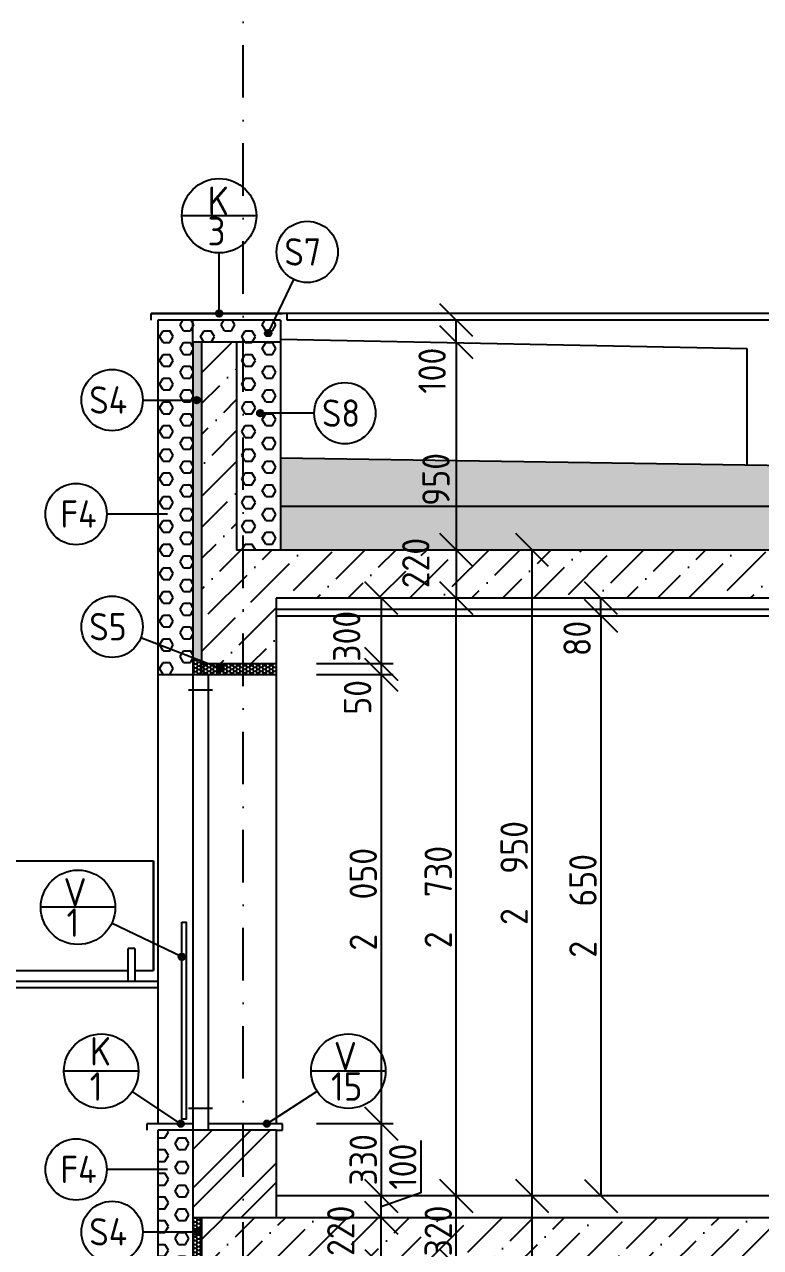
# Model space of a CAD drawing. Extents: x 3792242 to 5145247, y -1546315 to -1031918.
# Drawn here: x 3840841 to 3844202, y -1526880 to -1521293 of the extents above; entities that cross this region are included whole.
import ezdxf

# ---------------------------------------------------------------- set-up
doc = ezdxf.new("R2010")
doc.units = 0
doc.header["$MEASUREMENT"] = 0
doc.linetypes.add('BODKOCIARKOVANA_3', pattern=[5.6, 3, -1.3, 0, -1.3])
doc.layers.get('0').update_dxf_attribs({"linetype": 'CONTINUOUS'})
doc.layers.get('Defpoints').update_dxf_attribs({"color": 61, "linetype": 'CONTINUOUS'})
for name, color, linetype in [('KÓTY', 4, 'CONTINUOUS'), ('MÚRY', 1, 'CONTINUOUS'), ('OKNÁ', 143, 'CONTINUOUS'), ('osi', 253, 'CONTINUOUS'), ('POZEMOK', 7, 'CONTINUOUS'), ('TENKÁ', 7, 'CONTINUOUS'), ('ZARIADENIE1', 145, 'CONTINUOUS'), ('ŠRAFY', 82, 'CONTINUOUS'), ('šrafy-múry', 8, 'CONTINUOUS')]:
    doc.layers.add(name, color=color, linetype=linetype)
doc.styles.add('STYLE1', font='isocp.shx')
doc.dimstyles.new('STANDARD-50', dxfattribs={"dimtxt": 125, "dimasz": 150, "dimexe": 10, "dimexo": 200, "dimgap": 20, "dimtad": 1, "dimdsep": 46, "dimlunit": 6, "dimtxsty": 'STYLE1', "dimblk1": 'OBLIQUE', "dimblk2": 'OBLIQUE', "dimsah": 1, "dimcen": 2.5, "dimse1": 1, "dimse2": 1, "dimadec": 0, "dimazin": 0, "dimtfac": 1, "dimtmove": 1, "dimatfit": 3, "dimldrblk": 'OBLIQUE', "dimfxl": 1, "dimtolj": 1, "dimtzin": 0, "dimarcsym": 0})
pattern_1 = [(0, (-602536.807, -23883.5), (15, 8.660254038), [10, -20]), (120, (-602536.807, -23883.5), (-15, 8.660254038), [10, -20]), (60, (-602536.807, -23883.5), (4e-15, 17.320508076), [-20, 10])]
pattern_2 = [(0, (-606494.81, -14833.5), (0, 54.12658774), [31.25, -62.5]), (120, (-606494.81, -14833.5), (-46.875, -27.06329387), [31.25, -62.5]), (60, (-606463.56, -14833.5), (-46.875, 27.06329387), [31.25, -62.5])]
pattern_3 = [(0, (-602536.807, -23833.5), (15, 8.660254038), [10, -20]), (120, (-602536.807, -23833.5), (-15, 8.660254038), [10, -20]), (60, (-602536.807, -23833.5), (4e-15, 17.320508076), [-20, 10])]
pattern_4 = [(0, (42813.193, 0), (0, 37.5), [37.5, -37.5]), (90, (42813.193, 0), (-37.5, 2e-15), [37.5, -37.5])]

# ---------------------------------------------------------------- blocks, each defined once
blk = doc.blocks.new('_OBLIQUE')
at = {"color": 0, "linetype": 'ByBlock'}
blk.add_line((-0.5, -0.5), (0.5, 0.5), dxfattribs=at)
blk = doc.blocks.new('*D33453')
at = {"layer": 'Defpoints', "color": 0}
for p in [(3842825.7, -1526643.8), (3843159.7, -1526643.8), (3842825.7, -1529643.8)]:
    blk.add_point(p, dxfattribs=at)
at = {"layer": 'KÓTY', "color": 0, "lineweight": -2, "ltscale": 0.25}
blk.add_line((3843159.7, -1529643.8), (3843159.7, -1526643.8), dxfattribs=at)
at = {"layer": 'KÓTY', "color": 0, "linetype": 'ByBlock', "lineweight": -2, "xscale": 150, "yscale": 150, "zscale": 150}
for p, rotation in [((3843159.7, -1526643.8), 90), ((3843159.7, -1529643.8), 270)]:
    blk.add_blockref('_OBLIQUE', p, dxfattribs=dict(at, rotation=rotation))
at = {"layer": 'KÓTY', "color": 0, "insert": (3843077.2, -1528143.8), "char_height": 125, "attachment_point": 5, "rotation": 90, "style": 'STYLE1'}
blk.add_mtext('\\A1;3ﾠ000', dxfattribs=at)
blk = doc.blocks.new('*D33458')
at = {"layer": 'Defpoints', "color": 0}
for p in [(3842813.2, -1526643.8), (3842813.2, -1526643.8), (3842813.2, -1526963.8)]:
    blk.add_point(p, dxfattribs=at)
at = {"layer": 'KÓTY', "color": 0, "lineweight": -2, "ltscale": 0.25}
blk.add_line((3842813.2, -1526963.8), (3842813.2, -1526643.8), dxfattribs=at)
at = {"layer": 'KÓTY', "color": 0, "linetype": 'ByBlock', "lineweight": -2, "xscale": 150, "yscale": 150, "zscale": 150}
for p, rotation in [((3842813.2, -1526643.8), 90), ((3842813.2, -1526963.8), 270)]:
    blk.add_blockref('_OBLIQUE', p, dxfattribs=dict(at, rotation=rotation))
at = {"layer": 'KÓTY', "color": 0, "insert": (3842730.7, -1526803.8), "char_height": 125, "attachment_point": 5, "rotation": 90, "style": 'STYLE1'}
blk.add_mtext('\\A1;320', dxfattribs=at)
blk = doc.blocks.new('*D33462')
at = {"layer": 'Defpoints', "color": 0}
for p in [(3842470.7, -1526743.8), (3842470.7, -1526743.8), (3842470.7, -1526963.8)]:
    blk.add_point(p, dxfattribs=at)
at = {"layer": 'KÓTY', "color": 0, "lineweight": -2, "ltscale": 0.25}
blk.add_line((3842470.7, -1526963.8), (3842470.7, -1526743.8), dxfattribs=at)
at = {"layer": 'KÓTY', "color": 0, "linetype": 'ByBlock', "lineweight": -2, "xscale": 150, "yscale": 150, "zscale": 150}
for p, rotation in [((3842470.7, -1526743.8), 90), ((3842470.7, -1526963.8), 270)]:
    blk.add_blockref('_OBLIQUE', p, dxfattribs=dict(at, rotation=rotation))
at = {"layer": 'KÓTY', "color": 0, "insert": (3842285.7, -1526803), "char_height": 125, "attachment_point": 5, "rotation": 90, "style": 'STYLE1'}
blk.add_mtext('\\A1;220', dxfattribs=at)
blk = doc.blocks.new('*D33463')
at = {"layer": 'Defpoints', "color": 0}
for p in [(3841810.2, -1522743.8), (3841810.2, -1523693.8), (3842813.2, -1523693.8)]:
    blk.add_point(p, dxfattribs=at)
at = {"layer": 'KÓTY', "color": 0, "lineweight": -2, "ltscale": 0.25}
blk.add_line((3842813.2, -1522743.8), (3842813.2, -1523693.8), dxfattribs=at)
at = {"layer": 'KÓTY', "color": 0, "linetype": 'ByBlock', "lineweight": -2, "xscale": 150, "yscale": 150, "zscale": 150}
for p, rotation in [((3842813.2, -1522743.8), 90), ((3842813.2, -1523693.8), 270)]:
    blk.add_blockref('_OBLIQUE', p, dxfattribs=dict(at, rotation=rotation))
at = {"layer": 'KÓTY', "color": 0, "insert": (3842720.2, -1523371), "char_height": 125, "attachment_point": 5, "rotation": 90, "style": 'STYLE1'}
blk.add_mtext('\\A1;950', dxfattribs=at)
blk = doc.blocks.new('*D33464')
at = {"layer": 'Defpoints', "color": 0}
for p in [(3841650.2, -1522643.8), (3842813.2, -1522643.8), (3841650.2, -1522743.8)]:
    blk.add_point(p, dxfattribs=at)
at = {"layer": 'KÓTY', "color": 0, "lineweight": -2, "ltscale": 0.25}
blk.add_line((3842813.2, -1522743.8), (3842813.2, -1522643.8), dxfattribs=at)
at = {"layer": 'KÓTY', "color": 0, "linetype": 'ByBlock', "lineweight": -2, "xscale": 150, "yscale": 150, "zscale": 150}
for p, rotation in [((3842813.2, -1522643.8), 90), ((3842813.2, -1522743.8), 270)]:
    blk.add_blockref('_OBLIQUE', p, dxfattribs=dict(at, rotation=rotation))
at = {"layer": 'KÓTY', "color": 0, "insert": (3842702.7, -1522874.5), "char_height": 125, "attachment_point": 5, "rotation": 90, "style": 'STYLE1'}
blk.add_mtext('\\A1;100', dxfattribs=at)
blk = doc.blocks.new('*D33473')
at = {"layer": 'Defpoints', "color": 0}
for p in [(3842470.7, -1526643.8), (3842470.7, -1526643.8), (3842470.7, -1526743.8)]:
    blk.add_point(p, dxfattribs=at)
at = {"layer": 'KÓTY', "color": 0, "lineweight": -2, "ltscale": 0.25}
for p, q in [((3842651.2, -1526389.9), (3842651.2, -1526630)), ((3842651.2, -1526630), (3842470.7, -1526693.8)), ((3842470.7, -1526743.8), (3842470.7, -1526643.8))]:
    blk.add_line(p, q, dxfattribs=at)
at = {"layer": 'KÓTY', "color": 0, "linetype": 'ByBlock', "lineweight": -2, "xscale": 150, "yscale": 150, "zscale": 150}
for p, rotation in [((3842470.7, -1526643.8), 90), ((3842470.7, -1526743.8), 270)]:
    blk.add_blockref('_OBLIQUE', p, dxfattribs=dict(at, rotation=rotation))
at = {"layer": 'KÓTY', "color": 0, "insert": (3842568.7, -1526510), "char_height": 125, "attachment_point": 5, "rotation": 90, "style": 'STYLE1'}
blk.add_mtext('\\A1;100', dxfattribs=at)
blk = doc.blocks.new('*D33474')
at = {"layer": 'Defpoints', "color": 0}
for p in [(3841990.2, -1524213.8), (3841990.2, -1524263.8), (3842470.7, -1524263.8)]:
    blk.add_point(p, dxfattribs=at)
at = {"layer": 'KÓTY', "color": 0, "lineweight": -2, "ltscale": 0.25}
blk.add_line((3842470.7, -1524213.8), (3842470.7, -1524263.8), dxfattribs=at)
at = {"layer": 'KÓTY', "color": 0, "linetype": 'ByBlock', "lineweight": -2, "xscale": 150, "yscale": 150, "zscale": 150}
for p, rotation in [((3842470.7, -1524213.8), 90), ((3842470.7, -1524263.8), 270)]:
    blk.add_blockref('_OBLIQUE', p, dxfattribs=dict(at, rotation=rotation))
at = {"layer": 'KÓTY', "color": 0, "insert": (3842362.2, -1524366.5), "char_height": 125, "attachment_point": 5, "rotation": 90, "style": 'STYLE1'}
blk.add_mtext('\\A1;50', dxfattribs=at)
blk = doc.blocks.new('*D33475')
at = {"layer": 'Defpoints', "color": 0}
for p in [(3841990.2, -1523913.8), (3841990.2, -1524213.8), (3842470.7, -1524213.8)]:
    blk.add_point(p, dxfattribs=at)
at = {"layer": 'KÓTY', "color": 0, "lineweight": -2, "ltscale": 0.25}
blk.add_line((3842470.7, -1523913.8), (3842470.7, -1524213.8), dxfattribs=at)
at = {"layer": 'KÓTY', "color": 0, "linetype": 'ByBlock', "lineweight": -2, "xscale": 150, "yscale": 150, "zscale": 150}
for p, rotation in [((3842470.7, -1523913.8), 90), ((3842470.7, -1524213.8), 270)]:
    blk.add_blockref('_OBLIQUE', p, dxfattribs=dict(at, rotation=rotation))
at = {"layer": 'KÓTY', "color": 0, "insert": (3842312.7, -1524087.5), "char_height": 125, "attachment_point": 5, "rotation": 90, "style": 'STYLE1'}
blk.add_mtext('\\A1;300', dxfattribs=at)
blk = doc.blocks.new('*D33476')
at = {"layer": 'Defpoints', "color": 0}
for p in [(3841990.2, -1524263.8), (3841990.2, -1526313.8), (3842470.7, -1526313.8)]:
    blk.add_point(p, dxfattribs=at)
at = {"layer": 'KÓTY', "color": 0, "lineweight": -2, "ltscale": 0.25}
blk.add_line((3842470.7, -1524263.8), (3842470.7, -1526313.8), dxfattribs=at)
at = {"layer": 'KÓTY', "color": 0, "linetype": 'ByBlock', "lineweight": -2, "xscale": 150, "yscale": 150, "zscale": 150}
for p, rotation in [((3842470.7, -1524263.8), 90), ((3842470.7, -1526313.8), 270)]:
    blk.add_blockref('_OBLIQUE', p, dxfattribs=dict(at, rotation=rotation))
at = {"layer": 'KÓTY', "color": 0, "insert": (3842388.2, -1525288.8), "char_height": 125, "attachment_point": 5, "rotation": 90, "style": 'STYLE1'}
blk.add_mtext('\\A1;2ﾠ050', dxfattribs=at)
blk = doc.blocks.new('*D33477')
at = {"layer": 'Defpoints', "color": 0}
for p in [(3841990.2, -1526313.8), (3841990.2, -1526643.8), (3842470.7, -1526643.8)]:
    blk.add_point(p, dxfattribs=at)
at = {"layer": 'KÓTY', "color": 0, "lineweight": -2, "ltscale": 0.25}
blk.add_line((3842470.7, -1526313.8), (3842470.7, -1526643.8), dxfattribs=at)
at = {"layer": 'KÓTY', "color": 0, "linetype": 'ByBlock', "lineweight": -2, "xscale": 150, "yscale": 150, "zscale": 150}
for p, rotation in [((3842470.7, -1526313.8), 90), ((3842470.7, -1526643.8), 270)]:
    blk.add_blockref('_OBLIQUE', p, dxfattribs=dict(at, rotation=rotation))
at = {"layer": 'KÓTY', "color": 0, "insert": (3842388.2, -1526478.8), "char_height": 125, "attachment_point": 5, "rotation": 90, "style": 'STYLE1'}
blk.add_mtext('\\A1;330', dxfattribs=at)
blk = doc.blocks.new('*D33478')
at = {"layer": 'Defpoints', "color": 0}
for p in [(3842813.2, -1523913.8), (3842813.2, -1523913.8), (3842813.2, -1526643.8)]:
    blk.add_point(p, dxfattribs=at)
at = {"layer": 'KÓTY', "color": 0, "lineweight": -2, "ltscale": 0.25}
blk.add_line((3842813.2, -1526643.8), (3842813.2, -1523913.8), dxfattribs=at)
at = {"layer": 'KÓTY', "color": 0, "linetype": 'ByBlock', "lineweight": -2, "xscale": 150, "yscale": 150, "zscale": 150}
for p, rotation in [((3842813.2, -1523913.8), 90), ((3842813.2, -1526643.8), 270)]:
    blk.add_blockref('_OBLIQUE', p, dxfattribs=dict(at, rotation=rotation))
at = {"layer": 'KÓTY', "color": 0, "insert": (3842730.7, -1525278.8), "char_height": 125, "attachment_point": 5, "rotation": 90, "style": 'STYLE1'}
blk.add_mtext('\\A1;2ﾠ730', dxfattribs=at)
blk = doc.blocks.new('*D33479')
at = {"layer": 'Defpoints', "color": 0}
for p in [(3842813.2, -1523693.8), (3842813.2, -1523913.8), (3842813.2, -1523913.8)]:
    blk.add_point(p, dxfattribs=at)
at = {"layer": 'KÓTY', "color": 0, "lineweight": -2, "ltscale": 0.25}
blk.add_line((3842813.2, -1523693.8), (3842813.2, -1523913.8), dxfattribs=at)
at = {"layer": 'KÓTY', "color": 0, "linetype": 'ByBlock', "lineweight": -2, "xscale": 150, "yscale": 150, "zscale": 150}
for p, rotation in [((3842813.2, -1523693.8), 90), ((3842813.2, -1523913.8), 270)]:
    blk.add_blockref('_OBLIQUE', p, dxfattribs=dict(at, rotation=rotation))
at = {"layer": 'KÓTY', "color": 0, "insert": (3842628.2, -1523753), "char_height": 125, "attachment_point": 5, "rotation": 90, "style": 'STYLE1'}
blk.add_mtext('\\A1;220', dxfattribs=at)
blk = doc.blocks.new('*D33480')
at = {"layer": 'Defpoints', "color": 0}
for p in [(3843134.2, -1523993.8), (3843134.2, -1526643.8), (3843473.7, -1526643.8)]:
    blk.add_point(p, dxfattribs=at)
at = {"layer": 'KÓTY', "color": 0, "lineweight": -2, "ltscale": 0.25}
blk.add_line((3843473.7, -1523993.8), (3843473.7, -1526643.8), dxfattribs=at)
at = {"layer": 'KÓTY', "color": 0, "linetype": 'ByBlock', "lineweight": -2, "xscale": 150, "yscale": 150, "zscale": 150}
for p, rotation in [((3843473.7, -1523993.8), 90), ((3843473.7, -1526643.8), 270)]:
    blk.add_blockref('_OBLIQUE', p, dxfattribs=dict(at, rotation=rotation))
at = {"layer": 'KÓTY', "color": 0, "insert": (3843391.2, -1525318.8), "char_height": 125, "attachment_point": 5, "rotation": 90, "style": 'STYLE1'}
blk.add_mtext('\\A1;2ﾠ650', dxfattribs=at)
blk = doc.blocks.new('*D33481')
at = {"layer": 'Defpoints', "color": 0}
for p in [(3843473.7, -1523913.8), (3843473.7, -1523913.8), (3843473.7, -1523993.8)]:
    blk.add_point(p, dxfattribs=at)
at = {"layer": 'KÓTY', "color": 0, "lineweight": -2, "ltscale": 0.25}
blk.add_line((3843473.7, -1523993.8), (3843473.7, -1523913.8), dxfattribs=at)
at = {"layer": 'KÓTY', "color": 0, "linetype": 'ByBlock', "lineweight": -2, "xscale": 150, "yscale": 150, "zscale": 150}
for p, rotation in [((3843473.7, -1523913.8), 90), ((3843473.7, -1523993.8), 270)]:
    blk.add_blockref('_OBLIQUE', p, dxfattribs=dict(at, rotation=rotation))
at = {"layer": 'KÓTY', "color": 0, "insert": (3843364.7, -1524097.5), "char_height": 125, "attachment_point": 5, "rotation": 90, "style": 'STYLE1'}
blk.add_mtext('\\A1;80', dxfattribs=at)
blk = doc.blocks.new('*D33482')
at = {"layer": 'Defpoints', "color": 0}
for p in [(3843159.7, -1523693.8), (3843159.7, -1523693.8), (3843159.7, -1526643.8)]:
    blk.add_point(p, dxfattribs=at)
at = {"layer": 'KÓTY', "color": 0, "lineweight": -2, "ltscale": 0.25}
blk.add_line((3843159.7, -1526643.8), (3843159.7, -1523693.8), dxfattribs=at)
at = {"layer": 'KÓTY', "color": 0, "linetype": 'ByBlock', "lineweight": -2, "xscale": 150, "yscale": 150, "zscale": 150}
for p, rotation in [((3843159.7, -1523693.8), 90), ((3843159.7, -1526643.8), 270)]:
    blk.add_blockref('_OBLIQUE', p, dxfattribs=dict(at, rotation=rotation))
at = {"layer": 'KÓTY', "color": 0, "insert": (3843077.2, -1525168.8), "char_height": 125, "attachment_point": 5, "rotation": 90, "style": 'STYLE1'}
blk.add_mtext('\\A1;2ﾠ950', dxfattribs=at)
blk = doc.blocks.new('*D49510')
at = {"layer": 'Defpoints', "color": 0}
for p in [(3838885.2, -1526313.8), (3841450.2, -1526313.8), (3841450.2, -1527263.8)]:
    blk.add_point(p, dxfattribs=at)
at = {"layer": 'KÓTY', "color": 0, "lineweight": -2, "ltscale": 0.25}
blk.add_line((3838885.2, -1527263.8), (3838885.2, -1526313.8), dxfattribs=at)
at = {"layer": 'KÓTY', "color": 0, "linetype": 'ByBlock', "lineweight": -2, "xscale": 150, "yscale": 150, "zscale": 150}
for p, rotation in [((3838885.2, -1526313.8), 90), ((3838885.2, -1527263.8), 270)]:
    blk.add_blockref('_OBLIQUE', p, dxfattribs=dict(at, rotation=rotation))
at = {"layer": 'KÓTY', "color": 0, "insert": (3838802.7, -1526788.8), "char_height": 125, "attachment_point": 5, "rotation": 90, "style": 'STYLE1'}
blk.add_mtext('\\A1;950', dxfattribs=at)
blk = doc.blocks.new('*D49511')
at = {"layer": 'Defpoints', "color": 0}
for p in [(3838885.2, -1524263.8), (3841450.2, -1524263.8), (3841450.2, -1526313.8)]:
    blk.add_point(p, dxfattribs=at)
at = {"layer": 'KÓTY', "color": 0, "lineweight": -2, "ltscale": 0.25}
blk.add_line((3838885.2, -1526313.8), (3838885.2, -1524263.8), dxfattribs=at)
at = {"layer": 'KÓTY', "color": 0, "linetype": 'ByBlock', "lineweight": -2, "xscale": 150, "yscale": 150, "zscale": 150}
for p, rotation in [((3838885.2, -1524263.8), 90), ((3838885.2, -1526313.8), 270)]:
    blk.add_blockref('_OBLIQUE', p, dxfattribs=dict(at, rotation=rotation))
at = {"layer": 'KÓTY', "color": 0, "insert": (3838802.7, -1525288.8), "char_height": 125, "attachment_point": 5, "rotation": 90, "style": 'STYLE1'}
blk.add_mtext('\\A1;2ﾠ050', dxfattribs=at)
blk = doc.blocks.new('*D49512')
at = {"layer": 'Defpoints', "color": 0}
for p in [(3838885.2, -1522643.8), (3841450.2, -1522643.8), (3841450.2, -1524263.8)]:
    blk.add_point(p, dxfattribs=at)
at = {"layer": 'KÓTY', "color": 0, "lineweight": -2, "ltscale": 0.25}
blk.add_line((3838885.2, -1524263.8), (3838885.2, -1522643.8), dxfattribs=at)
at = {"layer": 'KÓTY', "color": 0, "linetype": 'ByBlock', "lineweight": -2, "xscale": 150, "yscale": 150, "zscale": 150}
for p, rotation in [((3838885.2, -1522643.8), 90), ((3838885.2, -1524263.8), 270)]:
    blk.add_blockref('_OBLIQUE', p, dxfattribs=dict(at, rotation=rotation))
at = {"layer": 'KÓTY', "color": 0, "insert": (3838802.7, -1523453.8), "char_height": 125, "attachment_point": 5, "rotation": 90, "style": 'STYLE1'}
blk.add_mtext('\\A1;1ﾠ620', dxfattribs=at)
blk = doc.blocks.new('*D49529')
at = {"layer": 'Defpoints', "color": 0}
for p in [(3839228.2, -1526743.8), (3841650.2, -1526743.8), (3841680.2, -1527213.8)]:
    blk.add_point(p, dxfattribs=at)
at = {"layer": 'KÓTY', "color": 0, "lineweight": -2, "ltscale": 0.25}
blk.add_line((3839228.2, -1527213.8), (3839228.2, -1526743.8), dxfattribs=at)
at = {"layer": 'KÓTY', "color": 0, "linetype": 'ByBlock', "lineweight": -2, "xscale": 150, "yscale": 150, "zscale": 150}
for p, rotation in [((3839228.2, -1526743.8), 90), ((3839228.2, -1527213.8), 270)]:
    blk.add_blockref('_OBLIQUE', p, dxfattribs=dict(at, rotation=rotation))
at = {"layer": 'KÓTY', "color": 0, "insert": (3839145.7, -1526978.8), "char_height": 125, "attachment_point": 5, "rotation": 90, "style": 'STYLE1'}
blk.add_mtext('\\A1;470', dxfattribs=at)
blk = doc.blocks.new('*D49530')
at = {"layer": 'Defpoints', "color": 0}
for p in [(3839228.2, -1526343.8), (3841610.2, -1526343.8), (3841650.2, -1526743.8)]:
    blk.add_point(p, dxfattribs=at)
at = {"layer": 'KÓTY', "color": 0, "lineweight": -2, "ltscale": 0.25}
blk.add_line((3839228.2, -1526743.8), (3839228.2, -1526343.8), dxfattribs=at)
at = {"layer": 'KÓTY', "color": 0, "linetype": 'ByBlock', "lineweight": -2, "xscale": 150, "yscale": 150, "zscale": 150}
for p, rotation in [((3839228.2, -1526343.8), 90), ((3839228.2, -1526743.8), 270)]:
    blk.add_blockref('_OBLIQUE', p, dxfattribs=dict(at, rotation=rotation))
at = {"layer": 'KÓTY', "color": 0, "insert": (3839145.7, -1526543.8), "char_height": 125, "attachment_point": 5, "rotation": 90, "style": 'STYLE1'}
blk.add_mtext('\\A1;400', dxfattribs=at)
blk = doc.blocks.new('*D49531')
at = {"layer": 'Defpoints', "color": 0}
for p in [(3839228.2, -1526313.8), (3841610.2, -1526313.8), (3841610.2, -1526343.8)]:
    blk.add_point(p, dxfattribs=at)
at = {"layer": 'KÓTY', "color": 0, "lineweight": -2, "ltscale": 0.25}
for p, q in [((3839228.2, -1526313.8), (3839228.2, -1526163.8)), ((3839228.2, -1526343.8), (3839228.2, -1526313.8)), ((3839228.2, -1526343.8), (3839228.2, -1526493.8))]:
    blk.add_line(p, q, dxfattribs=at)
at = {"layer": 'KÓTY', "color": 0, "linetype": 'ByBlock', "lineweight": -2, "xscale": 150, "yscale": 150, "zscale": 150}
for p, rotation in [((3839228.2, -1526313.8), 270), ((3839228.2, -1526343.8), 90)]:
    blk.add_blockref('_OBLIQUE', p, dxfattribs=dict(at, rotation=rotation))
at = {"layer": 'KÓTY', "color": 0, "insert": (3839043.2, -1526278), "char_height": 125, "attachment_point": 5, "rotation": 90, "style": 'STYLE1'}
blk.add_mtext('\\A1;30', dxfattribs=at)
blk = doc.blocks.new('*D49532')
at = {"layer": 'Defpoints', "color": 0}
for p in [(3839228.2, -1524263.8), (3841680.2, -1524263.8), (3841610.2, -1526313.8)]:
    blk.add_point(p, dxfattribs=at)
at = {"layer": 'KÓTY', "color": 0, "lineweight": -2, "ltscale": 0.25}
blk.add_line((3839228.2, -1526313.8), (3839228.2, -1524263.8), dxfattribs=at)
at = {"layer": 'KÓTY', "color": 0, "linetype": 'ByBlock', "lineweight": -2, "xscale": 150, "yscale": 150, "zscale": 150}
for p, rotation in [((3839228.2, -1524263.8), 90), ((3839228.2, -1526313.8), 270)]:
    blk.add_blockref('_OBLIQUE', p, dxfattribs=dict(at, rotation=rotation))
at = {"layer": 'KÓTY', "color": 0, "insert": (3839145.7, -1525288.8), "char_height": 125, "attachment_point": 5, "rotation": 90, "style": 'STYLE1'}
blk.add_mtext('\\A1;2ﾠ050', dxfattribs=at)
blk = doc.blocks.new('*D49533')
at = {"layer": 'Defpoints', "color": 0}
for p in [(3839228.2, -1524213.8), (3841680.2, -1524213.8), (3841680.2, -1524263.8)]:
    blk.add_point(p, dxfattribs=at)
at = {"layer": 'KÓTY', "color": 0, "lineweight": -2, "ltscale": 0.25}
blk.add_line((3839228.2, -1524263.8), (3839228.2, -1524213.8), dxfattribs=at)
at = {"layer": 'KÓTY', "color": 0, "linetype": 'ByBlock', "lineweight": -2, "xscale": 150, "yscale": 150, "zscale": 150}
for p, rotation in [((3839228.2, -1524213.8), 90), ((3839228.2, -1524263.8), 270)]:
    blk.add_blockref('_OBLIQUE', p, dxfattribs=dict(at, rotation=rotation))
at = {"layer": 'KÓTY', "color": 0, "insert": (3839043.2, -1524188), "char_height": 125, "attachment_point": 5, "rotation": 90, "style": 'STYLE1'}
blk.add_mtext('\\A1;50', dxfattribs=at)
blk = doc.blocks.new('*D49534')
at = {"layer": 'Defpoints', "color": 0}
for p in [(3839228.2, -1522743.8), (3841810.2, -1522743.8), (3841680.2, -1524213.8)]:
    blk.add_point(p, dxfattribs=at)
at = {"layer": 'KÓTY', "color": 0, "lineweight": -2, "ltscale": 0.25}
blk.add_line((3839228.2, -1524213.8), (3839228.2, -1522743.8), dxfattribs=at)
at = {"layer": 'KÓTY', "color": 0, "linetype": 'ByBlock', "lineweight": -2, "xscale": 150, "yscale": 150, "zscale": 150}
for p, rotation in [((3839228.2, -1522743.8), 90), ((3839228.2, -1524213.8), 270)]:
    blk.add_blockref('_OBLIQUE', p, dxfattribs=dict(at, rotation=rotation))
at = {"layer": 'KÓTY', "color": 0, "insert": (3839145.7, -1523478.8), "char_height": 125, "attachment_point": 5, "rotation": 90, "style": 'STYLE1'}
blk.add_mtext('\\A1;1ﾠ470', dxfattribs=at)
blk = doc.blocks.new('*D49535')
at = {"layer": 'Defpoints', "color": 0}
for p in [(3839228.2, -1522643.8), (3841810.2, -1522643.8), (3841810.2, -1522743.8)]:
    blk.add_point(p, dxfattribs=at)
at = {"layer": 'KÓTY', "color": 0, "lineweight": -2, "ltscale": 0.25}
blk.add_line((3839228.2, -1522743.8), (3839228.2, -1522643.8), dxfattribs=at)
at = {"layer": 'KÓTY', "color": 0, "linetype": 'ByBlock', "lineweight": -2, "xscale": 150, "yscale": 150, "zscale": 150}
for p, rotation in [((3839228.2, -1522643.8), 90), ((3839228.2, -1522743.8), 270)]:
    blk.add_blockref('_OBLIQUE', p, dxfattribs=dict(at, rotation=rotation))
at = {"layer": 'KÓTY', "color": 0, "insert": (3839043.2, -1522643), "char_height": 125, "attachment_point": 5, "rotation": 90, "style": 'STYLE1'}
blk.add_mtext('\\A1;100', dxfattribs=at)

msp = doc.modelspace()

# ---------------------------------------------------------------- hatches: boundary and pattern name
at = {"layer": 'TENKÁ'}
h = msp.add_hatch(color=256, dxfattribs=at)
h.dxf.hatch_style = 1
h.paths.add_polyline_path([(3841730.193, -1522598.77, 2.41421356), (3841745.193, -1522613.77, 0.41421356)])
h = msp.add_hatch(color=256, dxfattribs=at)
h.dxf.hatch_style = 1
h.paths.add_polyline_path([(3841954.193, -1522687.5, -2.41421356), (3841939.193, -1522702.5, -0.41421356)])
h = msp.add_hatch(color=256, dxfattribs=at)
h.dxf.hatch_style = 1
h.paths.add_polyline_path([(3841627.693, -1522993.676, 2.41421356), (3841642.693, -1523008.676, 0.41421356)])
h = msp.add_hatch(color=256, dxfattribs=at)
h.dxf.hatch_style = 1
h.paths.add_polyline_path([(3841918.193, -1523053.676, -2.41421356), (3841903.193, -1523068.676, -0.41421356)])
h = msp.add_hatch(color=256, dxfattribs=at)
h.dxf.hatch_style = 1
h.paths.add_polyline_path([(3841736.693, -1524219.446, -2.41421356), (3841721.693, -1524234.446, -0.41421356)])
h = msp.add_hatch(color=256, dxfattribs=at)
h.dxf.hatch_style = 1
h.paths.add_polyline_path([(3841560.193, -1525536.27, -2.41421356), (3841545.193, -1525551.27, -0.41421356)])
h = msp.add_hatch(color=256, dxfattribs=at)
h.dxf.hatch_style = 1
h.paths.add_polyline_path([(3841555.193, -1526298.77, 2.41421356), (3841570.193, -1526313.77, 0.41421356)])
h = msp.add_hatch(color=256, dxfattribs=at)
h.dxf.hatch_style = 1
h.paths.add_polyline_path([(3841948.193, -1526298.77, 2.41421356), (3841963.193, -1526313.77, 0.41421356)])
h = msp.add_hatch(color=256, dxfattribs=at)
h.dxf.hatch_style = 1
h.paths.add_polyline_path([(3841627.693, -1526793.176, 2.41421356), (3841642.693, -1526808.176, 0.41421356)])
at = {"layer": 'ŠRAFY'}
h = msp.add_hatch(dxfattribs=at)
h.set_pattern_fill('HEX', color=256, scale=250)
h.set_pattern_definition(pattern_2)
h.paths.add_polyline_path([(3841610.193, -1524185.821), (3841610.193, -1522743.77), (3841650.193, -1522743.77), (3841810.193, -1522743.77), (3841810.193, -1523693.77), (3842010.193, -1523693.77), (3842010.193, -1523493.77), (3842010.193, -1523288.033), (3842010.193, -1522643.77), (3841450.193, -1522643.77), (3841450.193, -1524124.32)])
h = msp.add_hatch(dxfattribs=at)
h.set_pattern_fill('HONEY', color=256, scale=80)
h.set_pattern_definition(pattern_3)
h.paths.add_polyline_path([(3841650.193, -1524201.197), (3841650.193, -1522743.77), (3841610.193, -1522743.77), (3841610.193, -1524185.821)])
h = msp.add_hatch(dxfattribs=at)
h.set_pattern_fill('SQUARE', color=256, scale=300)
h.set_pattern_definition(pattern_4)
h.paths.add_polyline_path([(3853400.193, -1523263.485), (3847381.193, -1523353.77), (3842010.193, -1523273.205), (3842010.193, -1523493.77), (3853400.193, -1523493.77)])
h.paths.add_polyline_path([(3842595.193, -1523514.799), (3842595.193, -1523227.201), (3842845.193, -1523227.201), (3842845.193, -1523514.799)], flags=9)
h.paths.add_polyline_path([(3850597.995, -1523267.059), (3851142.294, -1523267.059), (3851142.294, -1523467.173), (3850597.995, -1523467.173)], flags=9)
h.paths.add_polyline_path([(3852717.693, -1523618.82), (3852717.693, -1523318.721), (3852967.693, -1523318.721), (3852967.693, -1523618.82)], flags=9)
h = msp.add_hatch(dxfattribs=at)
h.set_pattern_fill('SQUARE', color=256, scale=300)
h.set_pattern_definition(pattern_4)
h.paths.add_polyline_path([(3850649.152, -1523493.77), (3842010.193, -1523493.77), (3842010.193, -1523693.77), (3850649.152, -1523693.77)])
h.paths.add_polyline_path([(3842503.193, -1523896.819), (3842503.193, -1523609.221), (3842753.193, -1523609.221), (3842753.193, -1523896.819)], flags=9)
h = msp.add_hatch(dxfattribs=at)
h.set_pattern_fill('HEX', color=256, scale=250)
h.set_pattern_definition(pattern_2)
h.paths.add_polyline_path([(3841450.193, -1524124.32), (3841450.193, -1524263.77), (3841610.193, -1524263.77), (3841610.193, -1524185.821), (3841450.193, -1524124.32)])
h = msp.add_hatch(dxfattribs=at)
h.set_pattern_fill('HONEY', color=256, scale=80)
h.set_pattern_definition(pattern_3)
h.paths.add_polyline_path([(3841610.193, -1524185.821), (3841610.193, -1524263.77), (3841650.193, -1524263.77), (3841650.193, -1524213.77), (3841650.193, -1524201.197), (3841610.193, -1524185.821)])
h = msp.add_hatch(dxfattribs=at)
h.set_pattern_fill('HONEY', color=256, scale=80)
h.set_pattern_definition(pattern_1)
h.paths.add_polyline_path([(3841990.193, -1524213.77), (3841650.193, -1524213.77), (3841650.193, -1524263.77), (3841680.193, -1524263.77), (3841990.193, -1524263.77)])
h = msp.add_hatch(dxfattribs=at)
h.set_pattern_fill('HONEY', color=256, scale=80)
h.set_pattern_definition(pattern_1)
h.paths.add_polyline_path([(3841990.193, -1524213.77), (3841650.193, -1524213.77), (3841650.193, -1524263.77), (3841680.193, -1524263.77), (3841990.193, -1524263.77)])
h = msp.add_hatch(dxfattribs=at)
h.set_pattern_fill('HEX', color=256, scale=250)
h.set_pattern_definition([(0, (-601642.31, 6000), (0, 54.12658774), [31.25, -62.5]), (120, (-601642.31, 6000), (-46.875, -27.06329387), [31.25, -62.5]), (60, (-601611.06, 6000), (-46.875, 27.06329387), [31.25, -62.5])])
h.paths.add_polyline_path([(3841610.193, -1526743.77), (3841610.193, -1526343.77), (3841450.193, -1526343.77), (3841450.193, -1527263.77), (3841610.193, -1527263.77), (3841610.193, -1527213.77)])
h = msp.add_hatch(dxfattribs=at)
h.set_pattern_fill('ANSI32', color=256, scale=500)
h.set_pattern_definition([(45, (-126590.3, -401519.38), (-132.5825215, 132.5825215), []), (45, (-126501.92, -401519.38), (-132.5825215, 132.5825215), [])])
h.paths.add_polyline_path([(3841990.193, -1526743.77), (3841990.193, -1526643.77), (3841990.193, -1526343.77), (3841680.193, -1526343.77), (3841610.193, -1526343.77), (3841610.193, -1526743.77), (3841690.193, -1526743.77)])
h = msp.add_hatch(dxfattribs=at)
h.set_pattern_fill('HONEY', color=256, scale=80)
h.set_pattern_definition([(0, (-601518.807, -26883.5), (15, 8.660254038), [10, -20]), (120, (-601518.807, -26883.5), (-15, 8.660254038), [10, -20]), (60, (-601518.807, -26883.5), (4e-15, 17.320508076), [-20, 10])])
h.paths.add_polyline_path([(3841610.193, -1527213.77), (3841650.193, -1527213.77), (3841650.193, -1526743.77), (3841610.193, -1526743.77)])
at = {"layer": 'šrafy-múry'}
h = msp.add_hatch(dxfattribs=at)
h.set_pattern_fill('ANSI36', color=253, scale=800, angle=360)
h.set_pattern_definition([(45, (-94128.81, 6000), (53.0330086, 194.4543648), [250, -50, 0, -50])])
h.paths.add_polyline_path([(3841650.193, -1524201.197), (3841682.903, -1524213.77), (3841990.193, -1524213.77), (3841990.193, -1523993.77), (3841990.193, -1523963.77), (3841990.193, -1523913.77), (3845025.193, -1523913.77), (3845140.193, -1523913.77), (3846990.193, -1523913.77), (3847040.193, -1523913.77), (3847155.193, -1523913.77), (3848990.193, -1523913.77), (3849105.193, -1523913.77), (3850649.152, -1523913.77), (3853280.193, -1523913.77), (3853600.193, -1523913.77), (3853780.193, -1523913.77), (3853850.193, -1523913.77), (3853850.193, -1523883.77), (3853850.193, -1523733.77), (3853850.193, -1523713.77), (3853850.193, -1523243.77), (3853600.193, -1523243.77), (3853600.193, -1523643.77), (3853600.193, -1523693.77), (3853400.193, -1523693.77), (3850649.152, -1523693.77), (3842010.193, -1523693.77), (3841810.193, -1523693.77), (3841810.193, -1522743.77), (3841650.193, -1522743.77), (3841650.193, -1524201.197)])
h.paths.add_polyline_path([(3852644.693, -1523875.799), (3852644.693, -1523588.201), (3852894.693, -1523588.201), (3852894.693, -1523875.799)], flags=24)
h.paths.add_polyline_path([(3842503.193, -1523896.819), (3842503.193, -1523609.221), (3842753.193, -1523609.221), (3842753.193, -1523896.819)], flags=24)
h.paths.add_polyline_path([(3852717.693, -1523618.82), (3852717.693, -1523318.721), (3852967.693, -1523318.721), (3852967.693, -1523618.82)], flags=24)
h.paths.add_polyline_path([(3850597.995, -1523267.059), (3851142.294, -1523267.059), (3851142.294, -1523467.173), (3850597.995, -1523467.173)], flags=24)
h.paths.add_polyline_path([(3842595.193, -1523514.799), (3842595.193, -1523227.201), (3842845.193, -1523227.201), (3842845.193, -1523514.799)], flags=24)
h = msp.add_hatch(dxfattribs=at)
h.set_pattern_fill('ANSI36', color=253, scale=800, angle=360)
h.set_pattern_definition([(45, (-94128.81, 6000), (53.0330086, 194.4543648), [250, -50, 0, -50])])
h.paths.add_polyline_path([(3841650.193, -1527213.77), (3841990.193, -1527213.77), (3841990.193, -1526963.77), (3845155.193, -1526963.77), (3845270.193, -1526963.77), (3846985.193, -1526963.77), (3847035.193, -1526963.77), (3847150.193, -1526963.77), (3849660.193, -1526963.77), (3849775.193, -1526963.77), (3853710.193, -1526963.77), (3853770.193, -1526963.77), (3853770.193, -1526793.77), (3853770.193, -1526743.77), (3847595.193, -1526743.77), (3847480.193, -1526743.77), (3846280.193, -1526743.77), (3846165.193, -1526743.77), (3841990.193, -1526743.77), (3841650.193, -1526743.77)])

# ---------------------------------------------------------------- linework, layer by layer
at = {"layer": 'KÓTY', "ltscale": 0.25}
for p, q in [((3842524.096, -1524213.77), (3842174.096, -1524213.77)), ((3842524.096, -1524263.77), (3842174.096, -1524263.77)), ((3842524.096, -1526313.77), (3842174.096, -1526313.77))]:
    msp.add_line(p, q, dxfattribs=at)
at = {"layer": 'MÚRY'}
for p, q in [((3841450.193, -1522643.77), (3841450.193, -1524263.77)), ((3842010.193, -1522643.77), (3841450.193, -1522643.77)), ((3842010.193, -1522643.77), (3842010.193, -1523273.205)), ((3842010.193, -1523273.205), (3847381.193, -1523353.77)), ((3845025.193, -1523913.77), (3841990.193, -1523913.77)), ((3841990.193, -1523913.77), (3841990.193, -1524263.77)), ((3841990.193, -1524263.77), (3841450.193, -1524263.77)), ((3841990.193, -1524263.77), (3841450.193, -1524263.77)), ((3841450.193, -1526343.77), (3841450.193, -1527263.77)), ((3841990.193, -1526343.77), (3841450.193, -1526343.77)), ((3841990.193, -1526343.77), (3841990.193, -1526643.77)), ((3845025.193, -1526643.77), (3841990.193, -1526643.77))]:
    msp.add_line(p, q, dxfattribs=at)
at = {"layer": 'OKNÁ', "ltscale": 0.25}
for p, q in [((3841381.693, -1523008.676), (3841627.693, -1523008.676)), ((3842164.193, -1523068.676), (3841918.193, -1523068.676)), ((3841494.693, -1523529.413), (3841217.331, -1523529.413)), ((3841736.693, -1524234.446), (3841372.371, -1524094.407)), ((3841610.193, -1524263.77), (3841610.193, -1526343.77)), ((3841680.193, -1524263.77), (3841680.193, -1526343.77)), ((3841700.193, -1524333.77), (3841590.193, -1524333.77)), ((3841700.193, -1526243.77), (3841590.193, -1526243.77)), ((3841494.693, -1526522.981), (3841217.331, -1526522.981)), ((3841381.693, -1526808.176), (3841627.693, -1526808.176))]:
    msp.add_line(p, q, dxfattribs=at)
msp.add_lwpolyline([(3841560.193, -1525393.77), (3841580.193, -1525393.77), (3841580.193, -1526293.77), (3841560.193, -1526293.77)], close=True, dxfattribs=at)
for centre in [(3842132.693, -1522332.176), (3841241.693, -1523008.676), (3842304.193, -1523068.676), (3841077.331, -1523529.413), (3841241.693, -1524044.176), (3841077.331, -1526522.981), (3841241.693, -1526808.176)]:
    msp.add_circle(centre, 140, dxfattribs=at)
at = {"layer": 'osi', "linetype": 'BODKOCIARKOVANA_3', "ltscale": 80}
msp.add_line((3841840.193, -1542239.5), (3841840.193, -1519829.5), dxfattribs=at)
at = {"layer": 'POZEMOK', "color": 8}
for p, q in [((3841315.193, -1525663.77), (3841315.193, -1525513.77)), ((3841345.193, -1525513.77), (3841315.193, -1525513.77)), ((3841345.193, -1525513.77), (3841345.193, -1525663.77))]:
    msp.add_line(p, q, dxfattribs=at)
at = {"layer": 'TENKÁ', "ltscale": 0.25}
for p, q in [((3841900.193, -1522166.867), (3841560.193, -1522166.867)), ((3841730.193, -1522628.77), (3841730.193, -1522336.867)), ((3841255.927, -1525325.5), (3840915.927, -1525325.5)), ((3841361.75, -1526073.867), (3841021.75, -1526073.867)), ((3842490.193, -1526073.867), (3842150.193, -1526073.867))]:
    msp.add_line(p, q, dxfattribs=at)
at = {"layer": 'TENKÁ'}
for p, q in [((3841954.193, -1522702.5), (3842071.904, -1522458.29)), ((3841420.193, -1522643.77), (3841420.193, -1522613.77)), ((3841420.193, -1522613.77), (3842020.193, -1522613.77)), ((3844559.59, -1522613.77), (3841420.193, -1522613.77)), ((3842040.193, -1522643.77), (3842040.193, -1522613.77)), ((3841610.193, -1522743.77), (3841610.193, -1522643.77)), ((3844559.576, -1522643.77), (3842040.193, -1522643.77)), ((3844559.576, -1522643.77), (3842040.193, -1522643.77)), ((3842010.193, -1522731.17), (3844140.193, -1522773.77)), ((3842010.193, -1522743.77), (3841610.193, -1522743.77)), ((3841610.193, -1522743.77), (3841610.193, -1524263.77)), ((3841650.193, -1522743.77), (3841650.193, -1524263.77)), ((3841810.193, -1522743.77), (3841810.193, -1523693.77)), ((3844140.193, -1522773.77), (3844140.193, -1523305.155)), ((3842010.193, -1523273.205), (3842010.193, -1523693.77)), ((3842010.193, -1523493.77), (3853400.193, -1523493.77)), ((3853600.193, -1523693.77), (3841810.193, -1523693.77)), ((3841990.193, -1523963.77), (3845025.193, -1523963.77)), ((3841990.193, -1523993.77), (3845025.193, -1523993.77)), ((3841990.193, -1524213.77), (3841650.193, -1524213.77)), ((3841990.193, -1524213.77), (3841650.193, -1524213.77)), ((3841450.193, -1524263.77), (3841450.193, -1526313.77)), ((3841990.193, -1524263.77), (3841990.193, -1526313.77)), ((3841560.193, -1525551.27), (3841239.422, -1525398.57)), ((3841450.193, -1525663.77), (3801758.2, -1525663.77)), ((3841450.193, -1525693.77), (3809910.193, -1525693.77)), ((3841555.193, -1526313.77), (3841333.628, -1526167.518)), ((3841948.193, -1526313.77), (3842177.325, -1526166.002)), ((3841610.193, -1526313.77), (3841400.193, -1526313.77)), ((3841400.193, -1526313.77), (3841400.193, -1526343.77)), ((3841610.193, -1526343.77), (3841610.193, -1527263.77)), ((3842020.193, -1526313.77), (3841680.193, -1526313.77)), ((3841990.193, -1526343.77), (3842020.193, -1526343.77)), ((3842020.193, -1526343.77), (3842020.193, -1526313.77)), ((3841990.193, -1526643.77), (3841990.193, -1526743.77)), ((3853770.193, -1526743.77), (3841610.193, -1526743.77)), ((3855210.193, -1526743.77), (3841610.193, -1526743.77)), ((3841650.193, -1526743.77), (3841650.193, -1527213.77))]:
    msp.add_line(p, q, dxfattribs=at)
at = {"layer": 'TENKÁ', "ltscale": 0.25}
for centre in [(3841730.193, -1522166.867), (3841085.927, -1525325.5), (3841191.75, -1526073.867), (3842320.193, -1526073.867)]:
    msp.add_circle(centre, 170, dxfattribs=at)
at = {"layer": 'TENKÁ'}
for centre in [(3841730.193, -1522613.77), (3841954.193, -1522702.5), (3841627.693, -1523008.676), (3841918.193, -1523068.676), (3841736.693, -1524234.446), (3841560.193, -1525551.27), (3841555.193, -1526313.77), (3841948.193, -1526313.77), (3841627.693, -1526808.176)]:
    msp.add_circle(centre, 15, dxfattribs=at)
at = {"layer": 'ZARIADENIE1'}
for p, q in [((3839545.193, -1525113.77), (3841430.193, -1525113.77)), ((3841430.193, -1525113.77), (3841430.193, -1525613.77)), ((3841430.193, -1525613.77), (3841430.193, -1525113.77)), ((3840502.693, -1525613.77), (3841315.193, -1525613.77)), ((3841067.693, -1525613.77), (3841315.193, -1525613.77)), ((3841345.193, -1525613.77), (3841430.193, -1525613.77)), ((3841345.193, -1525613.77), (3841430.193, -1525613.77))]:
    msp.add_line(p, q, dxfattribs=at)

# ---------------------------------------------------------------- texts
at = {"layer": 'TENKÁ', "style": 'STYLE1'}
for s, p in [('K', (3841678.162, -1522163.367)), ('3', (3841677.162, -1522302.004)), ('V', (3841019.897, -1525322)), ('1', (3841033.397, -1525460.637)), ('K', (3841140.22, -1526048.367)), ('V', (3842254.162, -1526070.367)), ('1', (3841139.22, -1526209.003)), ('15', (3842240.662, -1526209.003))]:
    msp.add_text(s, height=130, dxfattribs=at).set_placement(p)
at = {"layer": 'TENKÁ', "ltscale": 0.25, "style": 'STYLE1'}
for s, p in [('S7', (3842028.388, -1522394.354)), ('S4', (3841137.388, -1523070.854)), ('S8', (3842199.888, -1523130.854)), ('F4', (3841006.027, -1523591.591)), ('S5', (3841137.388, -1524106.354)), ('F4', (3841006.027, -1526585.158)), ('S4', (3841137.388, -1526870.354))]:
    msp.add_text(s, height=125, dxfattribs=at).set_placement(p)

# ---------------------------------------------------------------- dimensions: what is measured, and where the dimension line sits
at = {"layer": 'KÓTY', "ltscale": 0.25}
for base, p1, p2, angle, picture, middle in [((3839228.193, -1522643.77), (3841810.193, -1522743.77), (3841810.193, -1522643.77), 270, '*D49535', (3839043.193, -1522643.02)), ((3838885.193, -1522643.77), (3841450.193, -1524263.77), (3841450.193, -1522643.77), 90, '*D49512', (3838802.65, -1523453.77)), ((3839228.193, -1522743.77), (3841680.193, -1524213.77), (3841810.193, -1522743.77), 270, '*D49534', (3839145.65, -1523478.77)), ((3842813.193, -1523913.77), (3842813.193, -1523693.77), (3842813.193, -1523913.77), 90, '*D33479', (3842628.193, -1523753.02)), ((3843159.693, -1523693.77), (3843159.693, -1526643.77), (3843159.693, -1523693.77), 90, '*D33482', (3843077.15, -1525168.77)), ((3842813.193, -1523913.77), (3842813.193, -1526643.77), (3842813.193, -1523913.77), 90, '*D33478', (3842730.65, -1525278.77)), ((3843473.693, -1526643.77), (3843134.193, -1523993.77), (3843134.193, -1526643.77), 90, '*D33480', (3843391.15, -1525318.77)), ((3839228.193, -1524213.77), (3841680.193, -1524263.77), (3841680.193, -1524213.77), 270, '*D49533', (3839043.193, -1524188.02)), ((3838885.193, -1524263.77), (3841450.193, -1526313.77), (3841450.193, -1524263.77), 90, '*D49511', (3838802.65, -1525288.77)), ((3839228.193, -1524263.77), (3841610.193, -1526313.77), (3841680.193, -1524263.77), 270, '*D49532', (3839145.65, -1525288.77)), ((3842470.693, -1526313.77), (3841990.193, -1524263.77), (3841990.193, -1526313.77), 90, '*D33476', (3842388.15, -1525288.77)), ((3839228.193, -1526313.77), (3841610.193, -1526343.77), (3841610.193, -1526313.77), 270, '*D49531', (3839043.193, -1526278.02)), ((3838885.193, -1526313.77), (3841450.193, -1527263.77), (3841450.193, -1526313.77), 90, '*D49510', (3838802.693, -1526788.77)), ((3842470.693, -1526643.77), (3841990.193, -1526313.77), (3841990.193, -1526643.77), 90, '*D33477', (3842388.193, -1526478.77)), ((3839228.193, -1526343.77), (3841650.193, -1526743.77), (3841610.193, -1526343.77), 270, '*D49530', (3839145.693, -1526543.77)), ((3842813.193, -1526643.77), (3842813.193, -1526963.77), (3842813.193, -1526643.77), 90, '*D33458', (3842730.693, -1526803.77)), ((3843159.693, -1526643.77), (3842825.693, -1529643.77), (3842825.693, -1526643.77), 90, '*D33453', (3843077.15, -1528143.77)), ((3839228.193, -1526743.77), (3841680.193, -1527213.77), (3841650.193, -1526743.77), 270, '*D49529', (3839145.693, -1526978.77)), ((3842470.693, -1526743.77), (3842470.693, -1526963.77), (3842470.693, -1526743.77), 90, '*D33462', (3842285.693, -1526803.02))]:
    dim = msp.add_linear_dim(base=base, p1=p1, p2=p2, angle=angle, dimstyle='STANDARD-50', override={"dimtxsty": 'STYLE1', "dimldrblk": 'OBLIQUE'}, dxfattribs=at)
    dim.commit()
    dim.dimension.update_dxf_attribs({"geometry": picture, "text_midpoint": middle})
for base, p1, p2, picture, middle in [((3842813.193, -1522643.77), (3841650.193, -1522743.77), (3841650.193, -1522643.77), '*D33464', (3842785.193, -1522874.5)), ((3842813.193, -1523693.77), (3841810.193, -1522743.77), (3841810.193, -1523693.77), '*D33463', (3842802.693, -1523371)), ((3843473.693, -1523913.77), (3843473.693, -1523993.77), (3843473.693, -1523913.77), '*D33481', (3843447.193, -1524097.5)), ((3842470.693, -1526643.77), (3842470.693, -1526743.77), (3842470.693, -1526643.77), '*D33473', (3842651.193, -1526610))]:
    dim = msp.add_linear_dim(base=base, p1=p1, p2=p2, angle=90, dimstyle='STANDARD-50', override={"dimtxsty": 'STYLE1', "dimldrblk": 'OBLIQUE'}, dxfattribs=at)
    dim.commit()
    dim.dimension.update_dxf_attribs({"geometry": picture, "text_midpoint": middle, "dimtype": 160})
for base, p1, p2, picture, middle in [((3842470.693, -1524213.77), (3841990.193, -1523913.77), (3841990.193, -1524213.77), '*D33475', (3842395.193, -1524087.5)), ((3842470.693, -1524263.77), (3841990.193, -1524213.77), (3841990.193, -1524263.77), '*D33474', (3842444.693, -1524366.5))]:
    dim = msp.add_linear_dim(base=base, p1=p1, p2=p2, angle=90, dimstyle='STANDARD-50', dxfattribs=at)
    dim.commit()
    dim.dimension.update_dxf_attribs({"geometry": picture, "text_midpoint": middle, "dimtype": 160})

doc.saveas('drawing.dxf')
